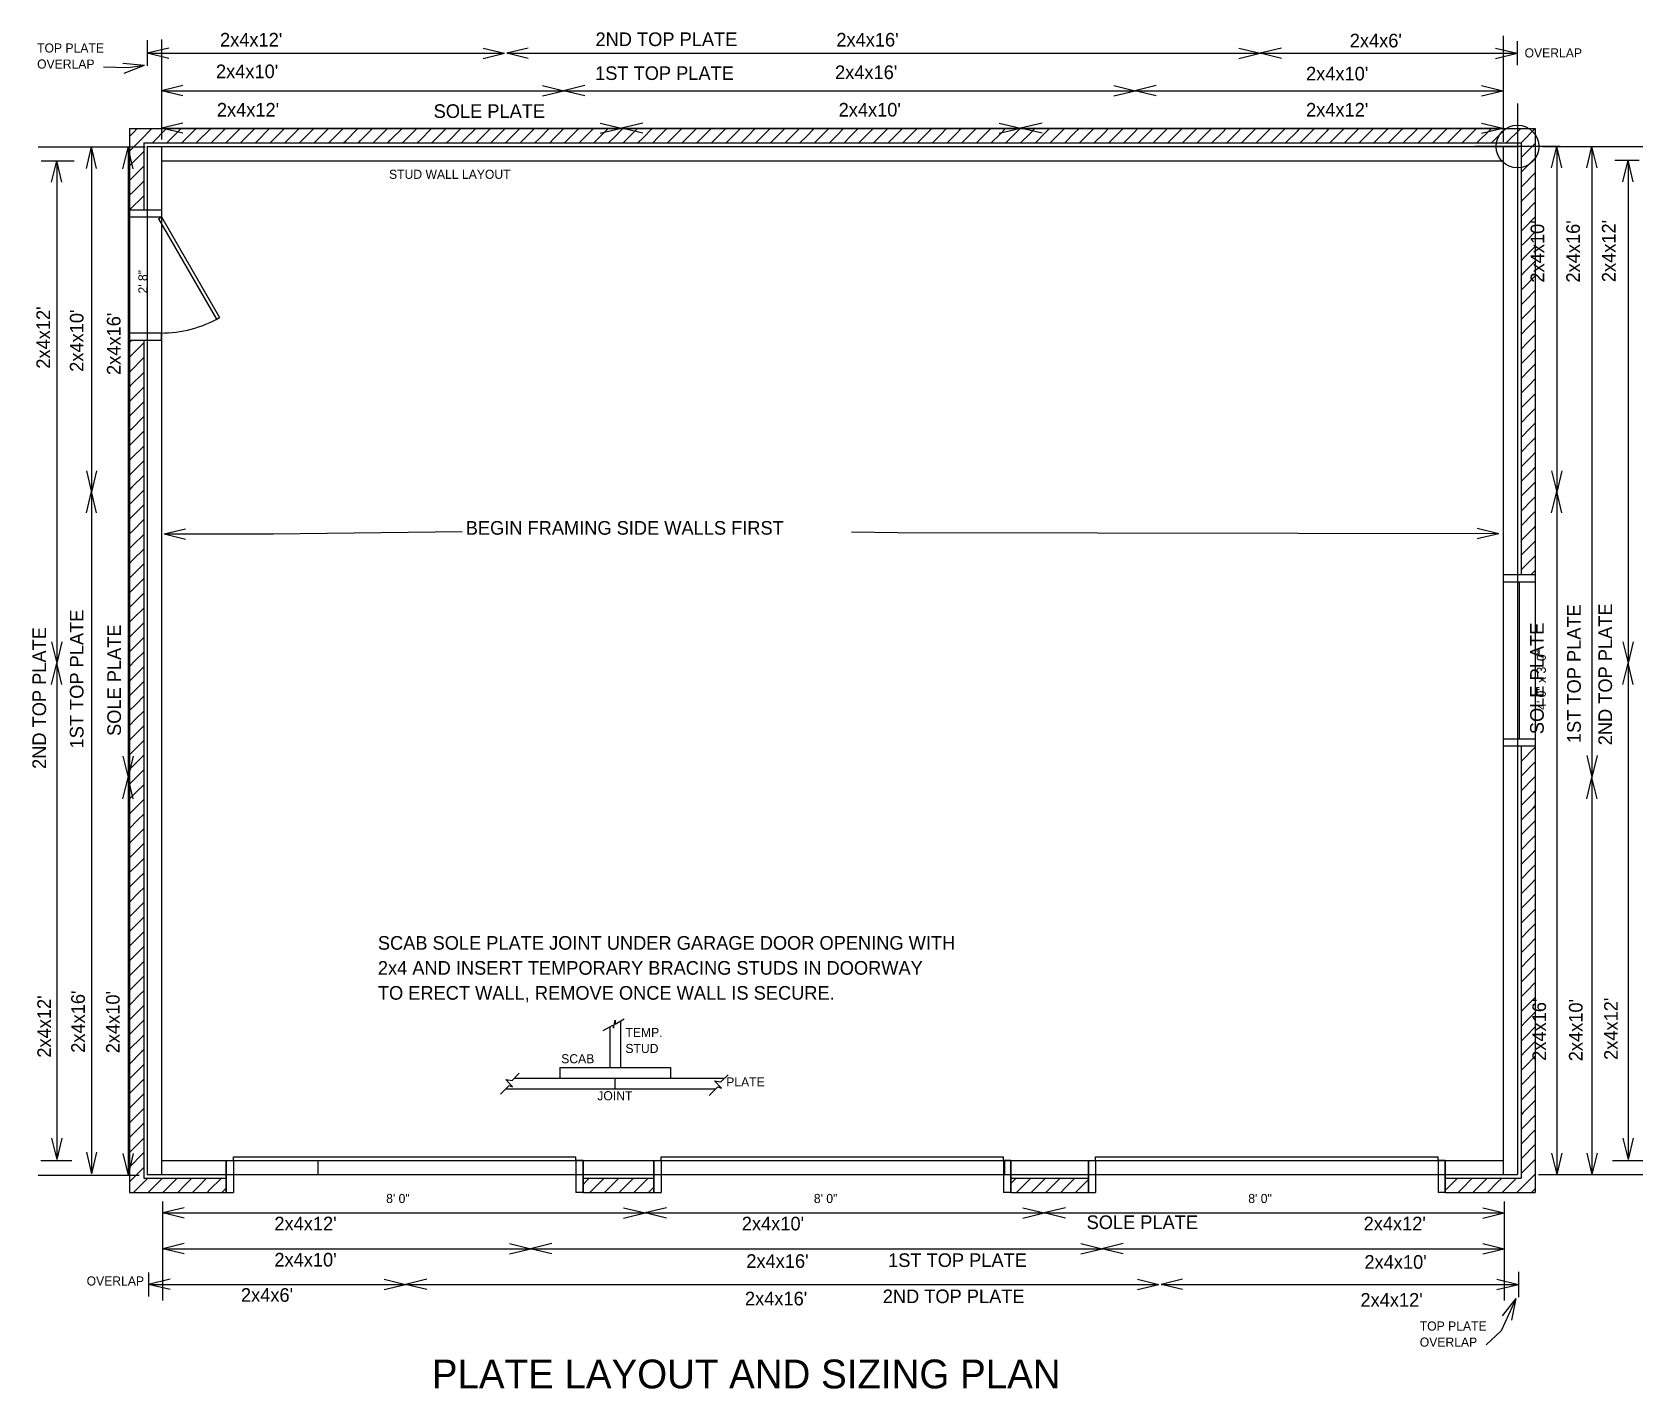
# Model space of a CAD drawing. Extents: x 1169 to 1621, y 505 to 885.
import ezdxf

# ---------------------------------------------------------------- set-up
doc = ezdxf.new("R2010")
doc.units = 0
doc.linetypes.add('MEDIUM', pattern=[10, 5, -5])
for name, color, linetype in [('LAYER_1', 1, 'CONTINUOUS'), ('LAYER_12', 12, 'CONTINUOUS'), ('LAYER_2', 2, 'CONTINUOUS'), ('LAYER_4', 4, 'CONTINUOUS'), ('LAYER_5', 5, 'CONTINUOUS'), ('LAYER_8', 8, 'CONTINUOUS')]:
    doc.layers.add(name, color=color, linetype=linetype)

msp = doc.modelspace()

# ---------------------------------------------------------------- linework, layer by layer
at = {"layer": 'LAYER_1'}
for p, q in [((1585.5, 864.62), (1585.5, 840.62)), ((1597.5, 852.62), (1573.5, 852.62))]:
    msp.add_line(p, q, dxfattribs=at)
msp.add_circle((1585.5, 852.62), 6, dxfattribs=at)
at = {"layer": 'LAYER_2'}
for p, q in [((1201.5, 882.38), (1201.5, 875.25)), ((1207.5, 880.19), (1201.5, 878.75)), ((1205.5, 882.62), (1205.5, 854.62)), ((1295.62, 880.19), (1301.62, 878.75)), ((1308.25, 880.19), (1302.25, 878.75)), ((1507.38, 880.19), (1513.38, 878.75)), ((1519.38, 880.19), (1513.38, 878.75)), ((1579.38, 880.19), (1585.38, 878.75)), ((1581.5, 883.62), (1581.5, 853.88)), ((1585.38, 882.12), (1585.38, 875.38)), ((1201.5, 878.75), (1301.62, 878.75)), ((1207.5, 877.31), (1201.5, 878.75)), ((1295.62, 877.31), (1301.62, 878.75)), ((1302.25, 878.75), (1513.38, 878.75)), ((1308.25, 877.31), (1302.25, 878.75)), ((1507.38, 877.31), (1513.38, 878.75)), ((1513.38, 878.75), (1585.38, 878.75)), ((1519.38, 877.31), (1513.38, 878.75)), ((1579.38, 877.31), (1585.38, 878.75)), ((1211.5, 869.69), (1205.5, 868.25)), ((1205.5, 868.25), (1318.25, 868.25)), ((1211.5, 866.81), (1205.5, 868.25)), ((1312.25, 869.69), (1318.25, 868.25)), ((1312.25, 866.81), (1318.25, 868.25)), ((1324.12, 869.69), (1318.12, 868.25)), ((1318.12, 868.25), (1478.38, 868.25)), ((1324.12, 866.81), (1318.12, 868.25)), ((1472.38, 869.69), (1478.38, 868.25)), ((1472.38, 866.81), (1478.38, 868.25)), ((1484.25, 869.69), (1478.25, 868.25)), ((1478.25, 868.25), (1581.38, 868.25)), ((1484.25, 866.81), (1478.25, 868.25)), ((1575.38, 869.69), (1581.38, 868.25)), ((1575.38, 866.81), (1581.38, 868.25)), ((1211.5, 859.19), (1205.5, 857.75)), ((1205.5, 857.75), (1334.38, 857.75)), ((1211.5, 856.31), (1205.5, 857.75)), ((1328.38, 859.19), (1334.38, 857.75)), ((1328.38, 856.31), (1334.38, 857.75)), ((1340.38, 859.19), (1334.38, 857.75)), ((1334.38, 857.75), (1446.25, 857.75)), ((1340.38, 856.31), (1334.38, 857.75)), ((1440.25, 859.19), (1446.25, 857.75)), ((1440.25, 856.31), (1446.25, 857.75)), ((1452.25, 859.19), (1446.25, 857.75)), ((1446.25, 857.75), (1581.38, 857.75)), ((1452.25, 856.31), (1446.25, 857.75)), ((1575.38, 859.19), (1581.38, 857.75)), ((1575.38, 856.31), (1581.38, 857.75)), ((1170.88, 852.5), (1200.88, 852.5)), ((1171.75, 848.62), (1181, 848.62)), ((1174.69, 842.62), (1176.12, 848.62)), ((1176.12, 848.62), (1176.12, 707.88)), ((1177.56, 842.62), (1176.12, 848.62)), ((1184.44, 846.5), (1185.88, 852.5)), ((1185.88, 852.5), (1185.88, 755.75)), ((1187.31, 846.5), (1185.88, 852.5)), ((1194.69, 846.38), (1196.12, 852.38)), ((1196.12, 852.38), (1196.12, 675.88)), ((1197.56, 846.38), (1196.12, 852.38)), ((1201.5, 852.62), (1201.5, 564.62)), ((1201.5, 852.62), (1585.5, 852.62)), ((1205.5, 852.62), (1205.5, 564.62)), ((1205.5, 848.62), (1581.5, 848.62)), ((1581.5, 852.62), (1581.5, 564.62)), ((1585.5, 852.62), (1585.5, 564.62)), ((1592.5, 852.62), (1620.62, 852.62)), ((1595.06, 846.62), (1596.5, 852.62)), ((1596.5, 852.62), (1596.5, 755.75)), ((1597.94, 846.62), (1596.5, 852.62)), ((1604.94, 846.62), (1606.38, 852.62)), ((1606.38, 852.62), (1606.38, 676)), ((1607.81, 846.62), (1606.38, 852.62)), ((1612.75, 848.75), (1619.62, 848.75)), ((1615.06, 842.75), (1616.5, 848.75)), ((1616.5, 848.75), (1616.5, 707.88)), ((1617.94, 842.75), (1616.5, 848.75)), ((1184.44, 761.75), (1185.88, 755.75)), ((1187.31, 761.75), (1185.88, 755.75)), ((1595.06, 761.75), (1596.5, 755.75)), ((1597.94, 761.75), (1596.5, 755.75)), ((1184.44, 750), (1185.88, 756)), ((1185.88, 756), (1185.88, 564.88)), ((1187.31, 750), (1185.88, 756)), ((1595.06, 750), (1596.5, 756)), ((1596.5, 756), (1596.5, 564.62)), ((1597.94, 750), (1596.5, 756)), ((1174.69, 713.88), (1176.12, 707.88)), ((1177.56, 713.88), (1176.12, 707.88)), ((1615.06, 713.88), (1616.5, 707.88)), ((1617.94, 713.88), (1616.5, 707.88)), ((1174.69, 701.88), (1176.12, 707.88)), ((1176.12, 707.88), (1176.12, 568.88)), ((1177.56, 701.88), (1176.12, 707.88)), ((1615.06, 701.88), (1616.5, 707.88)), ((1616.5, 707.88), (1616.5, 568.88)), ((1617.94, 701.88), (1616.5, 707.88)), ((1194.69, 681.88), (1196.12, 675.88)), ((1197.56, 681.88), (1196.12, 675.88)), ((1604.94, 682), (1606.38, 676)), ((1607.81, 682), (1606.38, 676)), ((1194.69, 669.88), (1196.12, 675.88)), ((1196.12, 675.88), (1196.12, 564.5)), ((1197.56, 669.88), (1196.12, 675.88)), ((1604.94, 669.88), (1606.38, 675.88)), ((1606.38, 675.88), (1606.38, 564.62)), ((1607.81, 669.88), (1606.38, 675.88)), ((1329.25, 605), (1332, 606.5)), ((1331.12, 606), (1331.12, 594.62)), ((1332, 606.5), (1332.12, 605.62)), ((1332.12, 605.62), (1332.62, 607.88)), ((1332.62, 606.75), (1335.12, 608.25)), ((1332.62, 607.88), (1332.62, 606.75)), ((1334.12, 607.62), (1334.12, 594.62)), ((1303.75, 591), (1305.75, 593)), ((1304.38, 591.62), (1363.25, 591.62)), ((1317.12, 594.62), (1348.12, 594.62)), ((1317.12, 594.62), (1317.12, 591.62)), ((1332.5, 591.62), (1332.5, 588.62)), ((1348.12, 594.62), (1348.12, 591.62)), ((1362.25, 590.62), (1364.25, 592.62)), ((1300.5, 587.12), (1302.88, 589.62)), ((1302, 591.25), (1303.75, 591)), ((1302, 591.25), (1303.88, 589.25)), ((1302, 588.62), (1360.75, 588.62)), ((1302.88, 589.62), (1303.88, 589.25)), ((1359, 586.75), (1361.38, 589.25)), ((1360.5, 590.88), (1362.25, 590.62)), ((1360.5, 590.88), (1362.38, 588.88)), ((1361.38, 589.25), (1362.38, 588.88)), ((1174.69, 574.88), (1176.12, 568.88)), ((1177.56, 574.88), (1176.12, 568.88)), ((1615.06, 574.88), (1616.5, 568.88)), ((1617.94, 574.88), (1616.5, 568.88)), ((1184.44, 570.88), (1185.88, 564.88)), ((1187.31, 570.88), (1185.88, 564.88)), ((1194.69, 570.5), (1196.12, 564.5)), ((1197.56, 570.5), (1196.12, 564.5)), ((1595.06, 570.62), (1596.5, 564.62)), ((1597.94, 570.62), (1596.5, 564.62)), ((1604.94, 570.62), (1606.38, 564.62)), ((1607.81, 570.62), (1606.38, 564.62)), ((1170.88, 564.5), (1199.25, 564.5)), ((1171.62, 568.62), (1180.38, 568.62)), ((1201.5, 564.62), (1585.5, 564.62)), ((1205.5, 568.62), (1581.5, 568.62)), ((1591.38, 564.62), (1620.62, 564.62)), ((1612.12, 568.62), (1620.62, 568.62)), ((1205.75, 557.12), (1205.75, 529.38)), ((1211.88, 555.31), (1205.88, 553.88)), ((1335, 555.31), (1341, 553.88)), ((1347, 555.31), (1341, 553.88)), ((1446.88, 555.31), (1452.88, 553.88)), ((1458.88, 555.31), (1452.88, 553.88)), ((1575.75, 555.31), (1581.75, 553.88)), ((1581.75, 557.12), (1581.75, 529.38)), ((1205.88, 553.88), (1341, 553.88)), ((1211.88, 552.44), (1205.88, 553.88)), ((1335, 552.44), (1341, 553.88)), ((1341, 553.88), (1452.88, 553.88)), ((1347, 552.44), (1341, 553.88)), ((1446.88, 552.44), (1452.88, 553.88)), ((1452.88, 553.88), (1581.75, 553.88)), ((1458.88, 552.44), (1452.88, 553.88)), ((1575.75, 552.44), (1581.75, 553.88)), ((1211.88, 545.31), (1205.88, 543.88)), ((1205.88, 543.88), (1309, 543.88)), ((1211.88, 542.44), (1205.88, 543.88)), ((1303, 545.31), (1309, 543.88)), ((1303, 542.44), (1309, 543.88)), ((1314.88, 545.31), (1308.88, 543.88)), ((1308.88, 543.88), (1469.12, 543.88)), ((1314.88, 542.44), (1308.88, 543.88)), ((1463.12, 545.31), (1469.12, 543.88)), ((1463.12, 542.44), (1469.12, 543.88)), ((1475, 545.31), (1469, 543.88)), ((1469, 543.88), (1581.75, 543.88)), ((1475, 542.44), (1469, 543.88)), ((1575.75, 545.31), (1581.75, 543.88)), ((1575.75, 542.44), (1581.75, 543.88)), ((1201.88, 537.25), (1201.88, 530.5)), ((1585.75, 537.38), (1585.75, 530.25)), ((1207.88, 535.31), (1201.88, 533.88)), ((1201.88, 533.88), (1273.88, 533.88)), ((1207.88, 532.44), (1201.88, 533.88)), ((1267.88, 535.31), (1273.88, 533.88)), ((1267.88, 532.44), (1273.88, 533.88)), ((1279.88, 535.31), (1273.88, 533.88)), ((1273.88, 533.88), (1485, 533.88)), ((1279.88, 532.44), (1273.88, 533.88)), ((1479, 535.31), (1485, 533.88)), ((1479, 532.44), (1485, 533.88)), ((1491.62, 535.31), (1485.62, 533.88)), ((1485.62, 533.88), (1585.75, 533.88)), ((1491.62, 532.44), (1485.62, 533.88)), ((1579.75, 535.31), (1585.75, 533.88)), ((1579.75, 532.44), (1585.75, 533.88))]:
    msp.add_line(p, q, dxfattribs=at)
at = {"layer": 'LAYER_2', "linetype": 'MEDIUM'}
for p, q in [((1201.5, 832.88), (1205.5, 832.88)), ((1201.5, 800.38), (1205.5, 800.38)), ((1249.25, 568.62), (1249.25, 564.62)), ((1441.75, 568.62), (1441.75, 564.62))]:
    msp.add_line(p, q, dxfattribs=at)
at = {"layer": 'LAYER_4'}
for p, q in [((1194.61, 876), (1200.75, 875.38)), ((1189.25, 874.97), (1196.12, 874.75)), ((1195, 873.15), (1200.75, 875.38)), ((1196.12, 874.75), (1200.75, 875.38)), ((1212.25, 745.44), (1206.25, 744)), ((1574.25, 745.7), (1580.25, 744.25)), ((1236.75, 744), (1206.25, 744)), ((1212.25, 742.56), (1206.25, 744)), ((1289.75, 744.7), (1236.75, 744)), ((1398.87, 744.7), (1411.75, 744.5)), ((1411.75, 744.5), (1580.25, 744.25)), ((1574.25, 742.82), (1580.25, 744.25)), ((1581, 521), (1585.12, 529.88)), ((1581.29, 525.04), (1585.12, 529.88)), ((1583.9, 523.83), (1585.12, 529.88)), ((1576.75, 516.97), (1581, 521))]:
    msp.add_line(p, q, dxfattribs=at)
at = {"layer": 'LAYER_5'}
for p, q in [((1196.5, 834.88), (1205.5, 834.88)), ((1196.5, 834.88), (1196.5, 832.88)), ((1196.5, 834.88), (1205.5, 834.88)), ((1196.5, 834.88), (1196.5, 798.38)), ((1196.5, 832.88), (1205.5, 832.88)), ((1204.63, 832.38), (1205.5, 832.88)), ((1204.63, 832.38), (1220.88, 804.23)), ((1205.5, 834.88), (1205.5, 832.88)), ((1205.5, 832.88), (1221.75, 804.73)), ((1220.88, 804.23), (1221.75, 804.73)), ((1196.5, 798.38), (1196.5, 800.38)), ((1196.5, 800.38), (1205.5, 800.38)), ((1205.5, 798.38), (1205.5, 800.38)), ((1196.5, 798.38), (1205.5, 798.38)), ((1196.5, 798.38), (1205.5, 798.38)), ((1590.5, 732.62), (1581.5, 732.62)), ((1581.5, 732.62), (1581.5, 684.62)), ((1590.5, 732.62), (1581.5, 732.62)), ((1581.5, 732.62), (1581.5, 684.62)), ((1590.5, 732.62), (1590.5, 684.62)), ((1590.5, 732.62), (1590.5, 684.62)), ((1590.5, 730.62), (1581.5, 730.62)), ((1586, 730.62), (1586, 686.62)), ((1590.5, 686.62), (1581.5, 686.62)), ((1590.5, 684.62), (1581.5, 684.62)), ((1590.5, 684.62), (1581.5, 684.62)), ((1225.62, 569.62), (1321.62, 569.62)), ((1225.62, 568.62), (1225.62, 569.62)), ((1321.62, 568.62), (1321.62, 569.62)), ((1345.5, 569.62), (1441.5, 569.62)), ((1345.5, 568.62), (1345.5, 569.62)), ((1441.5, 568.62), (1441.5, 569.62)), ((1467.25, 569.62), (1563.25, 569.62)), ((1467.25, 568.62), (1467.25, 569.62)), ((1563.25, 568.62), (1563.25, 569.62)), ((1223.62, 559.62), (1223.62, 568.62)), ((1223.62, 568.62), (1225.62, 568.62)), ((1223.62, 568.62), (1223.62, 559.62)), ((1225.62, 568.62), (1225.62, 559.62)), ((1225.62, 568.62), (1321.62, 568.62)), ((1323.62, 568.62), (1321.62, 568.62)), ((1321.62, 568.62), (1321.62, 559.62)), ((1323.62, 559.62), (1323.62, 568.62)), ((1323.62, 568.62), (1323.62, 559.62)), ((1343.5, 559.62), (1343.5, 568.62)), ((1343.5, 568.62), (1345.5, 568.62)), ((1343.5, 568.62), (1343.5, 559.62)), ((1345.5, 568.62), (1345.5, 559.62)), ((1345.5, 568.62), (1441.5, 568.62)), ((1443.5, 568.62), (1441.5, 568.62)), ((1441.5, 568.62), (1441.5, 559.62)), ((1443.5, 559.62), (1443.5, 568.62)), ((1443.5, 568.62), (1443.5, 559.62)), ((1465.25, 559.62), (1465.25, 568.62)), ((1465.25, 568.62), (1467.25, 568.62)), ((1465.25, 568.62), (1465.25, 559.62)), ((1467.25, 568.62), (1467.25, 559.62)), ((1467.25, 568.62), (1563.25, 568.62)), ((1565.25, 568.62), (1563.25, 568.62)), ((1563.25, 568.62), (1563.25, 559.62)), ((1565.25, 559.62), (1565.25, 568.62)), ((1565.25, 568.62), (1565.25, 559.62)), ((1223.62, 559.62), (1225.62, 559.62)), ((1323.62, 559.62), (1321.62, 559.62)), ((1343.5, 559.62), (1345.5, 559.62)), ((1443.5, 559.62), (1441.5, 559.62)), ((1465.25, 559.62), (1467.25, 559.62)), ((1565.25, 559.62), (1563.25, 559.62))]:
    msp.add_line(p, q, dxfattribs=at)
msp.add_arc((1205.5, 832.87), 32.5, 269.6047, 300.0011, dxfattribs=at)
at = {"layer": 'LAYER_8'}
for p, q in [((1196.5, 857.62), (1196.5, 834.88)), ((1196.5, 857.62), (1590.5, 857.62)), ((1197.59, 856.53), (1198.66, 857.62)), ((1199.65, 854.47), (1202.78, 857.62)), ((1202.93, 853.67), (1206.91, 857.62)), ((1207.09, 853.71), (1211.03, 857.62)), ((1211.26, 853.75), (1215.16, 857.62)), ((1215.43, 853.79), (1219.28, 857.62)), ((1219.6, 853.84), (1223.41, 857.62)), ((1223.76, 853.88), (1227.53, 857.62)), ((1227.93, 853.92), (1231.66, 857.62)), ((1232.1, 853.96), (1235.78, 857.62)), ((1236.27, 854.01), (1239.91, 857.62)), ((1240.43, 854.05), (1244.03, 857.62)), ((1244.6, 854.09), (1248.15, 857.62)), ((1248.77, 854.13), (1252.28, 857.62)), ((1252.94, 854.18), (1256.4, 857.62)), ((1257.1, 854.22), (1260.53, 857.62)), ((1261.27, 854.26), (1264.65, 857.62)), ((1265.44, 854.3), (1268.78, 857.62)), ((1269.61, 854.35), (1272.9, 857.62)), ((1273.77, 854.39), (1277.03, 857.62)), ((1277.94, 854.43), (1281.15, 857.62)), ((1282.11, 854.47), (1285.28, 857.62)), ((1286.28, 854.52), (1289.4, 857.62)), ((1290.44, 854.56), (1293.53, 857.62)), ((1294.61, 854.6), (1297.65, 857.62)), ((1298.78, 854.65), (1301.78, 857.62)), ((1302.95, 854.69), (1305.9, 857.62)), ((1307.11, 854.73), (1310.03, 857.62)), ((1311.28, 854.77), (1314.15, 857.62)), ((1315.45, 854.82), (1318.28, 857.62)), ((1319.62, 854.86), (1322.4, 857.62)), ((1323.78, 854.9), (1326.53, 857.62)), ((1327.95, 854.94), (1330.65, 857.62)), ((1332.12, 854.99), (1334.77, 857.62)), ((1336.29, 855.03), (1338.9, 857.62)), ((1340.46, 855.07), (1343.02, 857.62)), ((1344.62, 855.11), (1347.15, 857.62)), ((1348.79, 855.16), (1351.27, 857.62)), ((1352.96, 855.2), (1355.4, 857.62)), ((1357.13, 855.24), (1359.52, 857.62)), ((1361.29, 855.28), (1363.65, 857.62)), ((1365.46, 855.33), (1367.77, 857.62)), ((1369.63, 855.37), (1371.9, 857.62)), ((1373.8, 855.41), (1376.02, 857.62)), ((1377.96, 855.45), (1380.15, 857.62)), ((1382.13, 855.5), (1384.27, 857.62)), ((1386.3, 855.54), (1388.4, 857.62)), ((1390.47, 855.58), (1392.52, 857.62)), ((1394.63, 855.62), (1396.65, 857.62)), ((1398.8, 855.67), (1400.77, 857.62)), ((1402.97, 855.71), (1404.9, 857.62)), ((1407.14, 855.75), (1409.02, 857.62)), ((1411.3, 855.79), (1413.14, 857.62)), ((1415.47, 855.84), (1417.27, 857.62)), ((1419.64, 855.88), (1421.39, 857.62)), ((1423.81, 855.92), (1425.52, 857.62)), ((1427.97, 855.96), (1429.64, 857.62)), ((1432.14, 856.01), (1433.77, 857.62)), ((1436.31, 856.05), (1437.89, 857.62)), ((1440.48, 856.09), (1442.02, 857.62)), ((1444.64, 856.14), (1446.14, 857.62)), ((1448.81, 856.18), (1450.27, 857.62)), ((1452.98, 856.22), (1454.39, 857.62)), ((1457.15, 856.26), (1458.52, 857.62)), ((1461.31, 856.31), (1462.64, 857.62)), ((1465.48, 856.35), (1466.77, 857.62)), ((1469.65, 856.39), (1470.89, 857.62)), ((1473.82, 856.43), (1475.02, 857.62)), ((1477.98, 856.48), (1479.14, 857.62)), ((1482.15, 856.52), (1483.27, 857.62)), ((1486.32, 856.56), (1487.39, 857.62)), ((1490.49, 856.6), (1491.52, 857.62)), ((1494.66, 856.65), (1495.64, 857.62)), ((1498.82, 856.69), (1499.76, 857.62)), ((1502.99, 856.73), (1503.89, 857.62)), ((1507.16, 856.77), (1508.01, 857.62)), ((1511.33, 856.82), (1512.14, 857.62)), ((1515.49, 856.86), (1516.26, 857.62)), ((1519.66, 856.9), (1520.39, 857.62)), ((1523.83, 856.94), (1524.51, 857.62)), ((1528, 856.99), (1528.64, 857.62)), ((1532.16, 857.03), (1532.76, 857.62)), ((1536.33, 857.07), (1536.89, 857.62)), ((1540.5, 857.11), (1541.01, 857.62)), ((1544.67, 857.16), (1545.14, 857.62)), ((1548.83, 857.2), (1549.26, 857.62)), ((1553, 857.24), (1553.39, 857.62)), ((1557.17, 857.28), (1557.51, 857.62)), ((1561.34, 857.33), (1561.64, 857.62)), ((1565.5, 857.37), (1565.76, 857.62)), ((1569.67, 857.41), (1569.89, 857.62)), ((1573.84, 857.45), (1574.01, 857.62)), ((1578.01, 857.5), (1578.14, 857.62)), ((1582.17, 857.54), (1582.26, 857.62)), ((1586.34, 857.58), (1586.38, 857.62)), ((1590.5, 857.62), (1586.5, 853.62)), ((1590.5, 857.62), (1590.5, 732.62)), ((1197.59, 856.53), (1196.5, 855.45)), ((1199.65, 854.47), (1196.5, 851.32)), ((1200.5, 853.62), (1200.5, 834.88)), ((1200.5, 853.62), (1200.5, 834.88)), ((1200.5, 853.62), (1586.5, 853.62)), ((1200.5, 853.62), (1586.5, 853.62)), ((1202.91, 853.62), (1202.93, 853.67)), ((1207.03, 853.62), (1207.09, 853.71)), ((1211.16, 853.62), (1211.26, 853.75)), ((1215.28, 853.62), (1215.43, 853.79)), ((1219.41, 853.62), (1219.6, 853.84)), ((1223.53, 853.62), (1223.76, 853.88)), ((1227.66, 853.62), (1227.93, 853.92)), ((1231.78, 853.62), (1232.1, 853.96)), ((1235.91, 853.62), (1236.27, 854.01)), ((1240.03, 853.62), (1240.43, 854.05)), ((1244.15, 853.62), (1244.6, 854.09)), ((1248.28, 853.62), (1248.77, 854.13)), ((1252.4, 853.62), (1252.94, 854.18)), ((1256.53, 853.62), (1257.1, 854.22)), ((1260.65, 853.62), (1261.27, 854.26)), ((1264.78, 853.62), (1265.44, 854.3)), ((1268.9, 853.62), (1269.61, 854.35)), ((1273.03, 853.62), (1273.77, 854.39)), ((1277.15, 853.62), (1277.94, 854.43)), ((1281.28, 853.62), (1282.11, 854.47)), ((1285.4, 853.62), (1286.28, 854.52)), ((1289.53, 853.62), (1290.44, 854.56)), ((1293.65, 853.62), (1294.61, 854.6)), ((1297.78, 853.62), (1298.78, 854.65)), ((1301.9, 853.62), (1302.95, 854.69)), ((1306.03, 853.62), (1307.11, 854.73)), ((1310.15, 853.62), (1311.28, 854.77)), ((1314.28, 853.62), (1315.45, 854.82)), ((1318.4, 853.62), (1319.62, 854.86)), ((1322.53, 853.62), (1323.78, 854.9)), ((1326.65, 853.62), (1327.95, 854.94)), ((1330.77, 853.62), (1332.12, 854.99)), ((1334.9, 853.62), (1336.29, 855.03)), ((1339.02, 853.62), (1340.46, 855.07)), ((1343.15, 853.62), (1344.62, 855.11)), ((1347.27, 853.62), (1348.79, 855.16)), ((1351.4, 853.62), (1352.96, 855.2)), ((1355.52, 853.62), (1357.13, 855.24)), ((1359.65, 853.62), (1361.29, 855.28)), ((1363.77, 853.62), (1365.46, 855.33)), ((1367.9, 853.62), (1369.63, 855.37)), ((1372.02, 853.62), (1373.8, 855.41)), ((1376.15, 853.62), (1377.96, 855.45)), ((1380.27, 853.62), (1382.13, 855.5)), ((1384.4, 853.62), (1386.3, 855.54)), ((1388.52, 853.62), (1390.47, 855.58)), ((1392.65, 853.62), (1394.63, 855.62)), ((1396.77, 853.62), (1398.8, 855.67)), ((1400.9, 853.62), (1402.97, 855.71)), ((1405.02, 853.62), (1407.14, 855.75)), ((1409.14, 853.62), (1411.3, 855.79)), ((1413.27, 853.62), (1415.47, 855.84)), ((1417.39, 853.62), (1419.64, 855.88)), ((1421.52, 853.62), (1423.81, 855.92)), ((1425.64, 853.62), (1427.97, 855.96)), ((1429.77, 853.62), (1432.14, 856.01)), ((1433.89, 853.62), (1436.31, 856.05)), ((1438.02, 853.62), (1440.48, 856.09)), ((1442.14, 853.62), (1444.64, 856.14)), ((1446.27, 853.62), (1448.81, 856.18)), ((1450.39, 853.62), (1452.98, 856.22)), ((1454.52, 853.62), (1457.15, 856.26)), ((1458.64, 853.62), (1461.31, 856.31)), ((1462.77, 853.62), (1465.48, 856.35)), ((1466.89, 853.62), (1469.65, 856.39)), ((1471.02, 853.62), (1473.82, 856.43)), ((1475.14, 853.62), (1477.98, 856.48)), ((1479.27, 853.62), (1482.15, 856.52)), ((1483.39, 853.62), (1486.32, 856.56)), ((1487.52, 853.62), (1490.49, 856.6)), ((1491.64, 853.62), (1494.66, 856.65)), ((1495.76, 853.62), (1498.82, 856.69)), ((1499.89, 853.62), (1502.99, 856.73)), ((1504.01, 853.62), (1507.16, 856.77)), ((1508.14, 853.62), (1511.33, 856.82)), ((1512.26, 853.62), (1515.49, 856.86)), ((1516.39, 853.62), (1519.66, 856.9)), ((1520.51, 853.62), (1523.83, 856.94)), ((1524.64, 853.62), (1528, 856.99)), ((1528.76, 853.62), (1532.16, 857.03)), ((1532.89, 853.62), (1536.33, 857.07)), ((1537.01, 853.62), (1540.5, 857.11)), ((1541.14, 853.62), (1544.67, 857.16)), ((1545.26, 853.62), (1548.83, 857.2)), ((1549.39, 853.62), (1553, 857.24)), ((1553.51, 853.62), (1557.17, 857.28)), ((1557.64, 853.62), (1561.34, 857.33)), ((1561.76, 853.62), (1565.5, 857.37)), ((1565.89, 853.62), (1569.67, 857.41)), ((1570.01, 853.62), (1573.84, 857.45)), ((1574.14, 853.62), (1578.01, 857.5)), ((1578.26, 853.62), (1582.17, 857.54)), ((1582.38, 853.62), (1586.34, 857.58)), ((1586.5, 853.62), (1586.5, 732.62)), ((1586.5, 853.62), (1586.5, 853.62)), ((1586.5, 853.62), (1586.5, 732.62)), ((1590.5, 853.5), (1586.64, 849.63)), ((1199.84, 850.54), (1196.5, 847.2)), ((1199.84, 850.54), (1200.5, 851.2)), ((1201.5, 852.62), (1201.5, 834.88)), ((1201.5, 852.62), (1201.5, 834.88)), ((1201.5, 852.62), (1585.5, 852.62)), ((1201.5, 852.62), (1585.5, 852.62)), ((1205.5, 848.62), (1205.5, 834.88)), ((1205.5, 848.62), (1581.5, 848.62)), ((1581.5, 848.62), (1581.5, 732.62)), ((1585.5, 852.62), (1585.5, 732.62)), ((1585.5, 852.62), (1585.5, 732.62)), ((1586.5, 849.5), (1586.64, 849.63)), ((1590.5, 849.37), (1586.77, 845.63)), ((1198.72, 845.29), (1196.5, 843.07)), ((1198.72, 845.29), (1200.5, 847.07)), ((1586.5, 845.37), (1586.77, 845.63)), ((1590.5, 845.25), (1586.9, 841.64)), ((1197.6, 840.05), (1196.5, 838.95)), ((1197.6, 840.05), (1200.5, 842.95)), ((1586.5, 841.25), (1586.9, 841.64)), ((1590.5, 841.12), (1587.03, 837.65)), ((1196.55, 834.88), (1200.5, 838.82)), ((1586.5, 837.12), (1587.03, 837.65)), ((1590.5, 837), (1587.16, 833.66)), ((1196.5, 834.88), (1200.5, 834.88)), ((1200.5, 834.88), (1201.5, 834.88)), ((1201.5, 834.88), (1205.5, 834.88)), ((1586.5, 833), (1587.16, 833.66)), ((1590.5, 832.87), (1587.29, 829.66)), ((1586.5, 828.87), (1587.29, 829.66)), ((1590.5, 828.75), (1587.43, 825.67)), ((1586.5, 824.75), (1587.43, 825.67)), ((1586.5, 820.62), (1587.56, 821.68)), ((1590.5, 824.63), (1587.56, 821.68)), ((1586.5, 816.5), (1587.69, 817.69)), ((1590.5, 820.5), (1587.69, 817.69)), ((1586.5, 812.38), (1587.82, 813.69)), ((1590.5, 816.38), (1587.82, 813.69)), ((1586.5, 808.25), (1587.95, 809.7)), ((1590.5, 812.25), (1587.95, 809.7)), ((1590.5, 808.13), (1588.09, 805.71)), ((1586.5, 804.13), (1588.09, 805.71)), ((1590.5, 804), (1588.22, 801.71)), ((1586.5, 800), (1588.22, 801.71)), ((1590.5, 799.88), (1588.35, 797.72)), ((1196.5, 798.38), (1196.5, 559.62)), ((1196.5, 798.38), (1200.5, 798.38)), ((1196.52, 797.72), (1196.5, 797.72)), ((1197.17, 798.38), (1196.52, 797.72)), ((1200.5, 797.59), (1196.59, 793.67)), ((1200.5, 798.38), (1200.5, 563.62)), ((1200.5, 798.38), (1201.5, 798.38)), ((1200.5, 798.38), (1200.5, 563.62)), ((1201.5, 798.38), (1201.5, 564.62)), ((1201.5, 798.38), (1205.5, 798.38)), ((1201.5, 798.38), (1201.5, 564.62)), ((1205.5, 798.38), (1205.5, 568.62)), ((1586.5, 795.88), (1588.35, 797.72)), ((1590.5, 795.75), (1588.48, 793.73)), ((1196.59, 793.67), (1196.5, 793.59)), ((1200.5, 793.47), (1196.66, 789.61)), ((1586.5, 791.75), (1588.48, 793.73)), ((1590.5, 791.63), (1588.61, 789.74)), ((1196.66, 789.61), (1196.5, 789.47)), ((1196.73, 785.56), (1196.5, 785.34)), ((1200.5, 789.34), (1196.73, 785.56)), ((1586.5, 787.63), (1588.61, 789.74)), ((1586.5, 783.5), (1588.75, 785.74)), ((1590.5, 787.5), (1588.75, 785.74)), ((1196.8, 781.5), (1196.5, 781.22)), ((1200.5, 785.22), (1196.8, 781.5)), ((1200.5, 781.09), (1196.87, 777.45)), ((1586.5, 779.38), (1588.88, 781.75)), ((1590.5, 783.38), (1588.88, 781.75)), ((1196.87, 777.45), (1196.5, 777.09)), ((1200.5, 776.97), (1196.94, 773.39)), ((1586.5, 775.25), (1589.01, 777.76)), ((1590.5, 779.25), (1589.01, 777.76)), ((1196.94, 773.39), (1196.5, 772.97)), ((1200.5, 772.84), (1197.01, 769.33)), ((1586.5, 771.13), (1589.14, 773.77)), ((1590.5, 775.13), (1589.14, 773.77)), ((1197.01, 769.33), (1196.5, 768.84)), ((1200.5, 768.72), (1197.07, 765.28)), ((1586.5, 767), (1589.27, 769.77)), ((1590.5, 771), (1589.27, 769.77)), ((1197.07, 765.28), (1196.5, 764.72)), ((1200.5, 764.59), (1197.14, 761.22)), ((1586.5, 762.88), (1589.4, 765.78)), ((1590.5, 766.88), (1589.4, 765.78)), ((1197.14, 761.22), (1196.5, 760.59)), ((1200.5, 760.47), (1197.21, 757.17)), ((1586.5, 758.75), (1589.54, 761.79)), ((1590.5, 762.75), (1589.54, 761.79)), ((1590.5, 758.63), (1589.67, 757.8)), ((1197.21, 757.17), (1196.5, 756.47)), ((1200.5, 756.34), (1197.28, 753.11)), ((1586.5, 754.63), (1589.67, 757.8)), ((1586.5, 750.5), (1589.8, 753.8)), ((1590.5, 754.5), (1589.8, 753.8)), ((1197.28, 753.11), (1196.5, 752.34)), ((1200.5, 752.22), (1197.35, 749.06)), ((1586.5, 746.38), (1589.93, 749.81)), ((1590.5, 750.38), (1589.93, 749.81)), ((1197.35, 749.06), (1196.5, 748.22)), ((1197.42, 745), (1196.5, 744.09)), ((1200.5, 748.09), (1197.42, 745)), ((1586.5, 742.25), (1590.06, 745.82)), ((1590.5, 746.25), (1590.06, 745.82)), ((1197.49, 740.95), (1196.5, 739.97)), ((1200.5, 743.97), (1197.49, 740.95)), ((1586.5, 738.13), (1590.2, 741.83)), ((1590.5, 742.13), (1590.2, 741.83)), ((1197.56, 736.89), (1196.5, 735.84)), ((1200.5, 739.84), (1197.56, 736.89)), ((1586.5, 734), (1590.33, 737.83)), ((1590.5, 738.01), (1590.33, 737.83)), ((1197.63, 732.83), (1196.5, 731.72)), ((1200.5, 735.72), (1197.63, 732.83)), ((1200.5, 731.59), (1197.69, 728.78)), ((1585.5, 732.62), (1581.5, 732.62)), ((1586.5, 732.62), (1585.5, 732.62)), ((1590.5, 732.62), (1586.5, 732.62)), ((1589.24, 732.62), (1590.46, 733.84)), ((1590.5, 733.88), (1590.46, 733.84)), ((1197.69, 728.78), (1196.5, 727.59)), ((1200.5, 727.47), (1197.76, 724.72)), ((1197.76, 724.72), (1196.5, 723.47)), ((1200.5, 723.34), (1197.83, 720.67)), ((1197.83, 720.67), (1196.5, 719.34)), ((1200.5, 719.22), (1197.9, 716.61)), ((1197.9, 716.61), (1196.5, 715.22)), ((1200.5, 715.1), (1197.97, 712.56)), ((1197.97, 712.56), (1196.5, 711.1)), ((1200.5, 710.97), (1198.04, 708.5)), ((1198.04, 708.5), (1196.5, 706.97)), ((1198.11, 704.44), (1196.5, 702.85)), ((1200.5, 706.85), (1198.11, 704.44)), ((1198.18, 700.39), (1196.5, 698.72)), ((1200.5, 702.72), (1198.18, 700.39)), ((1198.25, 696.33), (1196.5, 694.6)), ((1200.5, 698.6), (1198.25, 696.33)), ((1198.31, 692.28), (1196.5, 690.47)), ((1200.5, 694.47), (1198.31, 692.28)), ((1198.38, 688.22), (1196.5, 686.35)), ((1200.5, 690.35), (1198.38, 688.22)), ((1200.5, 686.22), (1198.45, 684.17)), ((1198.45, 684.17), (1196.5, 682.22)), ((1200.5, 682.1), (1198.52, 680.11)), ((1581.5, 684.62), (1581.5, 568.62)), ((1585.5, 684.62), (1581.5, 684.62)), ((1585.5, 684.62), (1585.5, 564.62)), ((1585.5, 684.62), (1585.5, 564.62)), ((1586.5, 684.62), (1585.5, 684.62)), ((1586.5, 684.62), (1586.5, 563.62)), ((1586.61, 684.62), (1586.5, 684.52)), ((1586.5, 684.62), (1586.5, 563.62)), ((1590.5, 684.62), (1586.5, 684.62)), ((1590.49, 684.38), (1586.5, 680.39)), ((1590.49, 684.38), (1590.5, 684.39)), ((1590.5, 684.62), (1590.5, 559.62)), ((1198.52, 680.11), (1196.5, 678.1)), ((1200.5, 677.97), (1198.59, 676.06)), ((1590.35, 680.12), (1586.5, 676.27)), ((1590.35, 680.12), (1590.5, 680.27)), ((1198.59, 676.06), (1196.5, 673.97)), ((1200.5, 673.85), (1198.66, 672)), ((1590.21, 675.85), (1586.5, 672.14)), ((1590.21, 675.85), (1590.5, 676.14)), ((1198.66, 672), (1196.5, 669.85)), ((1200.5, 669.72), (1198.73, 667.94)), ((1590.07, 671.59), (1586.5, 668.02)), ((1590.07, 671.59), (1590.5, 672.02)), ((1198.73, 667.94), (1196.5, 665.72)), ((1198.8, 663.89), (1196.5, 661.6)), ((1200.5, 665.6), (1198.8, 663.89)), ((1589.93, 667.32), (1586.5, 663.89)), ((1589.79, 663.06), (1590.5, 663.77)), ((1589.93, 667.32), (1590.5, 667.89)), ((1198.87, 659.83), (1196.5, 657.47)), ((1200.5, 661.47), (1198.87, 659.83)), ((1589.79, 663.06), (1586.5, 659.77)), ((1589.65, 658.79), (1590.5, 659.65)), ((1198.93, 655.78), (1196.5, 653.35)), ((1200.5, 657.35), (1198.93, 655.78)), ((1589.65, 658.79), (1586.5, 655.64)), ((1589.5, 654.52), (1586.5, 651.52)), ((1589.5, 654.52), (1590.5, 655.52)), ((1199, 651.72), (1196.5, 649.22)), ((1200.5, 653.22), (1199, 651.72)), ((1589.36, 650.26), (1586.5, 647.4)), ((1589.36, 650.26), (1590.5, 651.4)), ((1199.07, 647.67), (1196.5, 645.1)), ((1200.5, 649.1), (1199.07, 647.67)), ((1589.22, 645.99), (1586.5, 643.27)), ((1589.22, 645.99), (1590.5, 647.27)), ((1199.14, 643.61), (1196.5, 640.97)), ((1200.5, 644.97), (1199.14, 643.61)), ((1589.08, 641.73), (1586.5, 639.15)), ((1589.08, 641.73), (1590.5, 643.15)), ((1199.21, 639.56), (1196.5, 636.85)), ((1200.5, 640.85), (1199.21, 639.56)), ((1200.5, 636.72), (1199.28, 635.5)), ((1588.94, 637.46), (1586.5, 635.02)), ((1588.94, 637.46), (1590.5, 639.02)), ((1199.28, 635.5), (1196.5, 632.72)), ((1200.5, 632.6), (1199.35, 631.44)), ((1588.8, 633.2), (1586.5, 630.9)), ((1588.8, 633.2), (1590.5, 634.9)), ((1199.35, 631.44), (1196.5, 628.6)), ((1200.5, 628.48), (1199.42, 627.39)), ((1588.66, 628.93), (1586.5, 626.77)), ((1588.66, 628.93), (1590.5, 630.77)), ((1199.42, 627.39), (1196.5, 624.48)), ((1199.49, 623.33), (1196.5, 620.35)), ((1200.5, 624.35), (1199.49, 623.33)), ((1588.52, 624.66), (1586.5, 622.65)), ((1588.52, 624.66), (1590.5, 626.65)), ((1199.55, 619.28), (1196.5, 616.23)), ((1200.5, 620.23), (1199.55, 619.28)), ((1588.38, 620.4), (1586.5, 618.52)), ((1588.24, 616.13), (1590.5, 618.4)), ((1588.38, 620.4), (1590.5, 622.52)), ((1199.62, 615.22), (1196.5, 612.1)), ((1200.5, 616.1), (1199.62, 615.22)), ((1588.24, 616.13), (1586.5, 614.4)), ((1588.09, 611.87), (1590.5, 614.27)), ((1199.69, 611.17), (1196.5, 607.98)), ((1200.5, 611.98), (1199.69, 611.17)), ((1588.09, 611.87), (1586.5, 610.27)), ((1587.95, 607.6), (1590.5, 610.15)), ((1199.76, 607.11), (1196.5, 603.85)), ((1200.5, 607.85), (1199.76, 607.11)), ((1587.95, 607.6), (1586.5, 606.15)), ((1587.81, 603.34), (1590.5, 606.02)), ((1199.83, 603.05), (1196.5, 599.73)), ((1200.5, 603.73), (1199.83, 603.05)), ((1587.81, 603.34), (1586.5, 602.02)), ((1587.67, 599.07), (1590.5, 601.9)), ((1199.9, 599), (1196.5, 595.6)), ((1200.5, 599.6), (1199.9, 599)), ((1587.67, 599.07), (1586.5, 597.9)), ((1587.53, 594.8), (1590.5, 597.77)), ((1199.97, 594.94), (1196.5, 591.48)), ((1200.5, 595.48), (1199.97, 594.94)), ((1200.5, 591.35), (1200.04, 590.89)), ((1587.53, 594.8), (1586.5, 593.77)), ((1587.39, 590.54), (1590.5, 593.65)), ((1200.04, 590.89), (1196.5, 587.35)), ((1200.11, 586.83), (1196.5, 583.23)), ((1200.5, 587.23), (1200.11, 586.83)), ((1587.39, 590.54), (1586.5, 589.65)), ((1587.25, 586.27), (1590.5, 589.52)), ((1200.17, 582.78), (1196.5, 579.1)), ((1200.5, 583.1), (1200.17, 582.78)), ((1587.25, 586.27), (1586.5, 585.52)), ((1587.11, 582.01), (1590.5, 585.4)), ((1200.24, 578.72), (1196.5, 574.98)), ((1200.5, 578.98), (1200.24, 578.72)), ((1587.11, 582.01), (1586.5, 581.4)), ((1586.97, 577.74), (1590.5, 581.28)), ((1200.31, 574.67), (1196.5, 570.85)), ((1200.5, 574.85), (1200.31, 574.67)), ((1586.97, 577.74), (1586.5, 577.27)), ((1586.83, 573.48), (1586.5, 573.15)), ((1586.83, 573.48), (1590.5, 577.15)), ((1200.38, 570.61), (1196.5, 566.73)), ((1200.5, 570.73), (1200.38, 570.61)), ((1586.68, 569.21), (1586.5, 569.03)), ((1586.54, 564.94), (1590.5, 568.9)), ((1586.68, 569.21), (1590.5, 573.03)), ((1200.45, 566.55), (1196.5, 562.6)), ((1200.5, 566.6), (1200.45, 566.55)), ((1201.5, 564.62), (1223.62, 564.62)), ((1201.5, 564.62), (1223.62, 564.62)), ((1205.5, 568.62), (1223.62, 568.62)), ((1223.62, 564.62), (1223.62, 568.62)), ((1223.62, 563.62), (1223.62, 564.62)), ((1323.62, 568.62), (1343.5, 568.62)), ((1323.62, 564.62), (1323.62, 568.62)), ((1323.62, 564.62), (1343.5, 564.62)), ((1323.62, 564.62), (1343.5, 564.62)), ((1323.62, 563.62), (1323.62, 564.62)), ((1343.5, 564.62), (1343.5, 568.62)), ((1343.5, 563.62), (1343.5, 564.62)), ((1443.5, 568.62), (1465.25, 568.62)), ((1443.5, 564.62), (1443.5, 568.62)), ((1443.5, 564.62), (1465.25, 564.62)), ((1443.5, 564.62), (1465.25, 564.62)), ((1443.5, 563.62), (1443.5, 564.62)), ((1465.25, 564.62), (1465.25, 568.62)), ((1465.25, 563.62), (1465.25, 564.62)), ((1565.25, 568.62), (1581.5, 568.62)), ((1565.25, 564.62), (1565.25, 568.62)), ((1565.25, 564.62), (1585.5, 564.62)), ((1565.25, 564.62), (1585.5, 564.62)), ((1565.25, 563.62), (1565.25, 564.62)), ((1586.54, 564.94), (1586.5, 564.9)), ((1587.92, 562.2), (1590.5, 564.78)), ((1197.64, 559.62), (1201.48, 563.46)), ((1200.5, 563.62), (1223.62, 563.62)), ((1200.5, 563.62), (1223.62, 563.62)), ((1201.64, 563.62), (1201.48, 563.46)), ((1201.77, 559.62), (1204.99, 562.85)), ((1205.77, 563.62), (1204.99, 562.85)), ((1205.89, 559.62), (1208.51, 562.24)), ((1209.89, 563.62), (1208.51, 562.24)), ((1210.02, 559.62), (1212.02, 561.63)), ((1214.02, 563.62), (1212.02, 561.63)), ((1214.14, 559.62), (1215.54, 561.02)), ((1218.14, 563.62), (1215.54, 561.02)), ((1218.27, 559.62), (1219.06, 560.42)), ((1222.27, 563.62), (1219.06, 560.42)), ((1222.39, 559.62), (1222.57, 559.81)), ((1223.62, 560.86), (1222.57, 559.81)), ((1223.62, 559.62), (1223.62, 563.62)), ((1323.62, 563.62), (1343.5, 563.62)), ((1323.62, 563.62), (1343.5, 563.62)), ((1323.62, 559.62), (1323.62, 563.62)), ((1323.62, 561.87), (1325.09, 563.33)), ((1325.38, 563.62), (1325.09, 563.33)), ((1325.5, 559.62), (1328.52, 562.64)), ((1329.5, 563.62), (1328.52, 562.64)), ((1329.63, 559.62), (1331.95, 561.95)), ((1333.63, 563.62), (1331.95, 561.95)), ((1333.75, 559.62), (1335.39, 561.26)), ((1337.75, 563.62), (1335.39, 561.26)), ((1337.88, 559.62), (1338.82, 560.57)), ((1341.88, 563.62), (1338.82, 560.57)), ((1342, 559.62), (1342.25, 559.88)), ((1343.5, 561.12), (1342.25, 559.88)), ((1343.5, 559.62), (1343.5, 563.62)), ((1443.5, 563.62), (1465.25, 563.62)), ((1443.5, 563.62), (1465.25, 563.62)), ((1443.5, 559.62), (1443.5, 563.62)), ((1443.5, 562.13), (1444.76, 563.39)), ((1444.99, 563.62), (1444.76, 563.39)), ((1445.11, 559.62), (1448.24, 562.75)), ((1449.12, 563.62), (1448.24, 562.75)), ((1449.24, 559.62), (1451.73, 562.11)), ((1453.24, 563.62), (1451.73, 562.11)), ((1453.36, 559.62), (1455.21, 561.47)), ((1457.36, 563.62), (1455.21, 561.47)), ((1457.49, 559.62), (1458.69, 560.83)), ((1461.49, 563.62), (1458.69, 560.83)), ((1461.61, 559.62), (1462.18, 560.19)), ((1465.25, 563.26), (1462.18, 560.19)), ((1465.25, 559.62), (1465.25, 563.62)), ((1565.25, 563.62), (1586.5, 563.62)), ((1565.25, 560.15), (1568.73, 563.62)), ((1565.25, 563.62), (1586.5, 563.62)), ((1565.25, 559.62), (1565.25, 563.62)), ((1569.69, 560.46), (1568.85, 559.62)), ((1569.69, 560.46), (1572.85, 563.62)), ((1574.77, 561.42), (1572.97, 559.62)), ((1574.77, 561.42), (1576.98, 563.62)), ((1579.85, 562.37), (1577.1, 559.62)), ((1579.85, 562.37), (1581.1, 563.62)), ((1584.93, 563.33), (1581.22, 559.62)), ((1584.93, 563.33), (1585.22, 563.62)), ((1587.92, 562.2), (1585.35, 559.62)), ((1589.99, 560.14), (1589.47, 559.62)), ((1589.99, 560.14), (1590.5, 560.65)), ((1196.5, 559.62), (1223.62, 559.62)), ((1323.62, 559.62), (1343.5, 559.62)), ((1443.5, 559.62), (1465.25, 559.62)), ((1565.25, 559.62), (1590.5, 559.62))]:
    msp.add_line(p, q, dxfattribs=at)

# ---------------------------------------------------------------- texts
at = {"layer": 'LAYER_12'}
for s, height, p in [('TOP PLATE', 2.547, (1170.62, 878.94)), ('OVERLAP', 2.547, (1170.62, 874.44)), ('OVERLAP', 2.547, (1587.5, 877.56)), ('STUD WALL LAYOUT', 2.5469, (1269.25, 843.56)), ('TEMP. ', 2.547, (1335.5, 603.19)), ('STUD', 2.547, (1335.5, 598.69)), ('SCAB', 2.547, (1317.5, 595.81)), ('PLATE', 2.547, (1363.75, 589.31)), ('JOINT', 2.547, (1327.62, 585.44)), ('OVERLAP', 2.547, (1184.5, 533.56)), ('TOP PLATE', 2.547, (1558.12, 520.94)), ('OVERLAP', 2.547, (1558.12, 516.44))]:
    msp.add_text(s, height=height, dxfattribs=at).set_placement(p)
at = {"layer": 'LAYER_4'}
for s, height, p in [("2x4x12'", 3.82, (1221.88, 880.62)), ('2ND TOP PLATE', 3.8205, (1327.12, 880.75)), ("2x4x16'", 3.82, (1394.62, 880.62)), ("2x4x6'", 3.82, (1538.5, 880.38)), ("2x4x10'", 3.82, (1220.75, 871.75)), ('1ST TOP PLATE', 3.8205, (1327, 871.25)), ("2x4x16'", 3.82, (1394.25, 871.5)), ("2x4x10'", 3.82, (1526.25, 871.12)), ("2x4x12'", 3.82, (1221, 861)), ('SOLE PLATE', 3.82, (1281.75, 860.62)), ("2x4x10'", 3.82, (1395.25, 861)), ("2x4x12'", 3.82, (1526.25, 861)), ('BEGIN FRAMING SIDE WALLS FIRST', 3.8205, (1290.75, 743.88)), ('SCAB SOLE PLATE JOINT UNDER GARAGE DOOR OPENING WITH', 3.8205, (1266.12, 627.62)), ('2x4 AND INSERT TEMPORARY BRACING STUDS IN DOORWAY', 3.8205, (1266.12, 620.62)), ('TO ERECT WALL, REMOVE ONCE WALL IS SECURE.', 3.8205, (1266.12, 613.62)), ("2x4x12'", 3.82, (1237.12, 549)), ("2x4x10'", 3.82, (1368.12, 549)), ('SOLE PLATE', 3.82, (1464.75, 549.38)), ("2x4x12'", 3.82, (1542.38, 549)), ("2x4x10'", 3.82, (1237.12, 538.88)), ("2x4x16'", 3.82, (1369.38, 538.5)), ('1ST TOP PLATE', 3.8205, (1409.12, 538.75)), ("2x4x10'", 3.82, (1542.62, 538.25)), ("2x4x6'", 3.82, (1227.75, 529)), ("2x4x16'", 3.82, (1369, 528)), ('2ND TOP PLATE', 3.8205, (1407.62, 528.62)), ("2x4x12'", 3.82, (1541.5, 527.62)), ('PLATE LAYOUT AND SIZING PLAN', 8.0655, (1281.25, 504.75))]:
    msp.add_text(s, height=height, dxfattribs=at).set_placement(p)
for s, height, p in [("2x4x10'", 3.82, (1593, 814.5)), ("2x4x16'", 3.82, (1603, 814.5)), ("2x4x12'", 3.82, (1613, 814.62)), ("2x4x12'", 3.82, (1174.25, 790.38)), ("2x4x10'", 3.82, (1183.62, 789.5)), ("2x4x16'", 3.82, (1194, 788.62)), ('1ST TOP PLATE', 3.8205, (1183.62, 684)), ('1ST TOP PLATE', 3.8205, (1603.25, 685.5)), ('2ND TOP PLATE', 3.8205, (1612, 684.88)), ('2ND TOP PLATE', 3.8205, (1173.12, 678.25)), ('SOLE PLATE', 3.82, (1194.12, 687.5)), ('SOLE PLATE', 3.82, (1592.88, 688)), ("2x4x12'", 3.82, (1174.5, 597.38)), ("2x4x16'", 3.82, (1184, 598.75)), ("2x4x10'", 3.82, (1193.75, 598.62)), ("2x4x12'", 3.82, (1613.62, 596.75)), ("2x4x16'", 3.82, (1593.5, 596.5)), ("2x4x10'", 3.82, (1603.75, 596.38))]:
    msp.add_text(s, height=height, rotation=90, dxfattribs=at).set_placement(p)
at = {"layer": 'LAYER_5'}
for s, height, p in [('2\' 8"', 2.547, (1201.53, 811.44)), ('4\' 0" x 3\' 0"', 2.5469, (1593.46, 694.81))]:
    msp.add_text(s, height=height, rotation=90, dxfattribs=at).set_placement(p)
for p in [(1268.44, 556.67), (1388.31, 556.67), (1510.06, 556.67)]:
    msp.add_text('8\' 0"', height=2.547, dxfattribs=at).set_placement(p)

doc.saveas('drawing.dxf')
